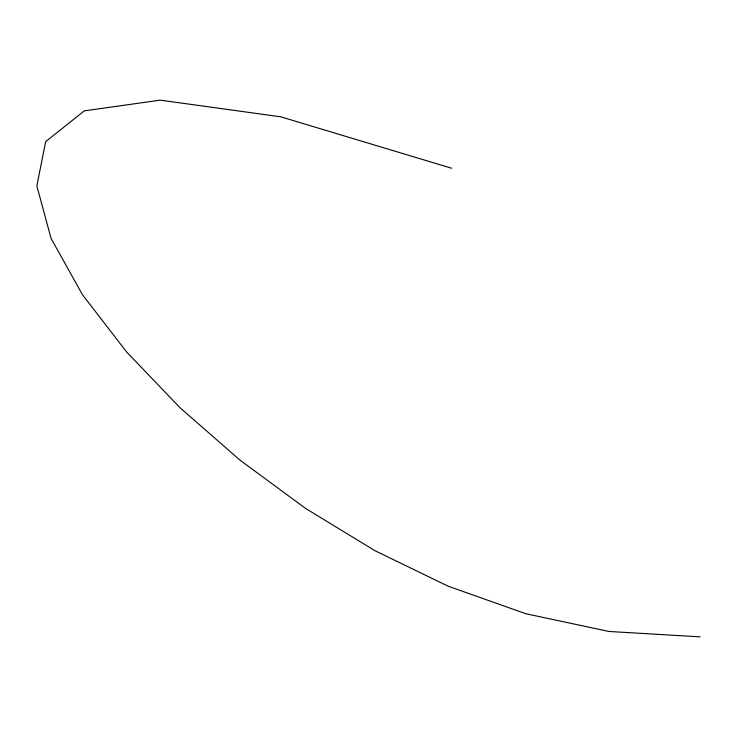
<?xml version="1.0" encoding="UTF-8"?>
<svg xmlns="http://www.w3.org/2000/svg" width="737" height="737" viewBox="0 0 737 737"><rect width="100%" height="100%" fill="white"/><g stroke="black" fill="none" stroke-linecap="round" stroke-linejoin="round"><path stroke-width="1.11" d="M700.15 636.851L608.992 631.471L525.794 613.718L448.17 586.201L374.866 550.65L305.468 508.327L240.225 460.33L180.077 407.791L126.672 352.037L82.507 294.782L51.046 238.364L36.85 185.917L45.666 141.633L84.304 110.863L160.242 100.149L280.797 116.814L451.652 168.257"/></g></svg>
